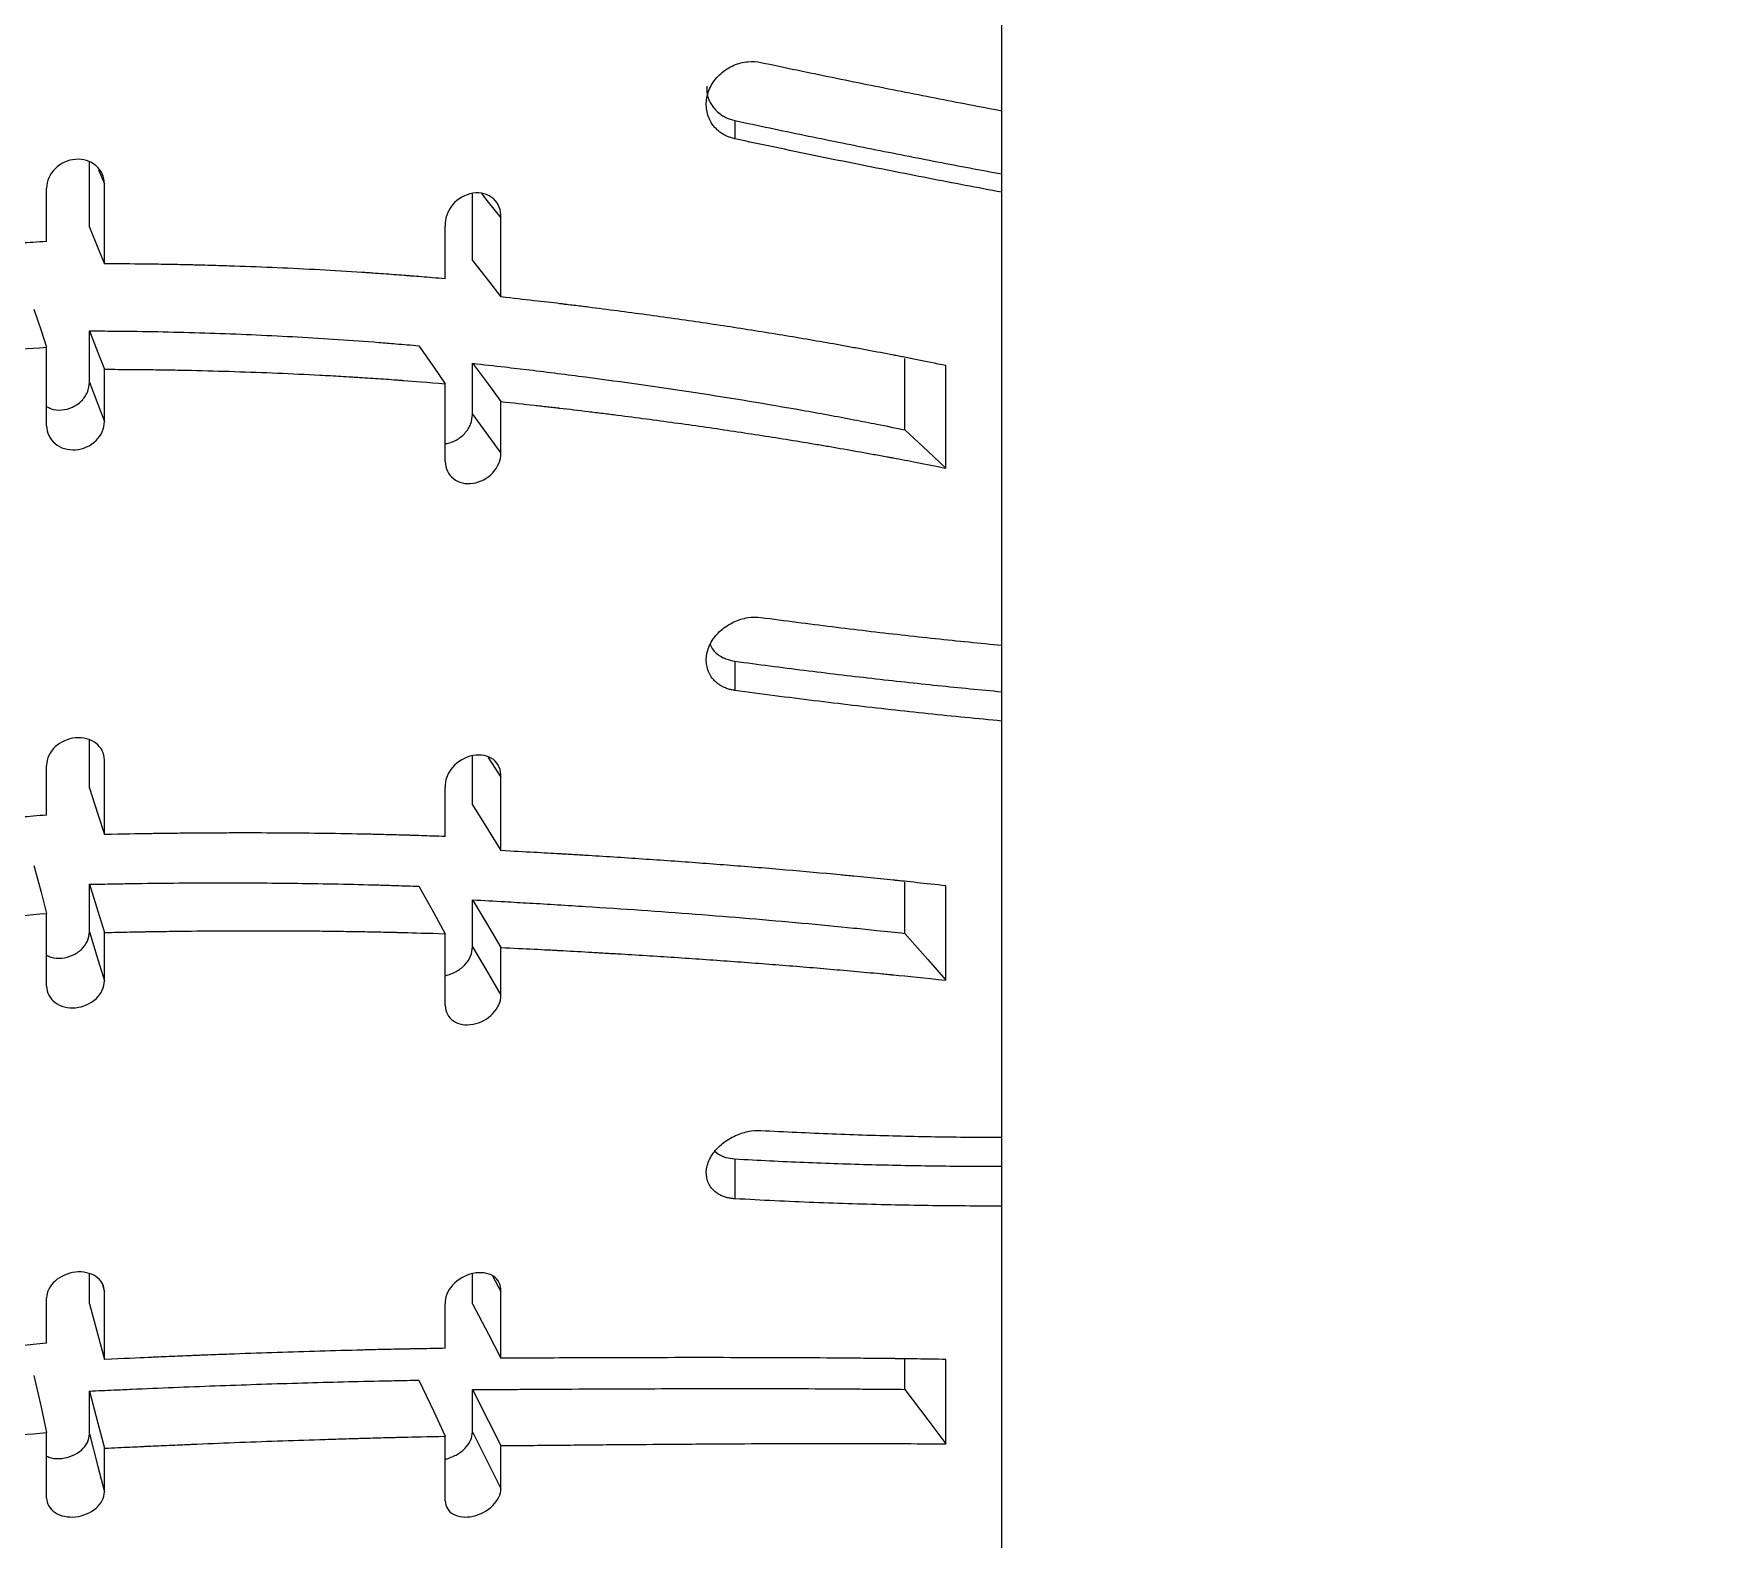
# Model space of a CAD drawing. Header units: millimetres. Extents: x 0 to 594, y 0 to 420.
# Drawn here: x 226.26 to 255.16, y 152.24 to 177.97 of the extents above; entities that cross this region are included whole.
import ezdxf

# ---------------------------------------------------------------- set-up
doc = ezdxf.new("R2010")
doc.units = ezdxf.units.MM

msp = doc.modelspace()

# ---------------------------------------------------------------- linework, layer by layer
at = {"color": 7, "linetype": 'Continuous', "lineweight": 25}
for p, q in [((242.8, 176.654), (242.8, 215.67)), ((242.8, 151.575), (242.8, 176.654)), ((238.24, 176.485), (238.24, 176.173)), ((227.21, 174.663), (227.21, 175.775)), ((226.477, 174.42), (226.477, 175.331)), ((227.465, 174.038), (227.465, 175.403)), ((233.757, 174.095), (233.754, 175.241)), ((233.29, 173.781), (233.29, 174.684)), ((226.477, 171.271), (226.477, 172.613)), ((241.146, 171.201), (241.146, 172.422)), ((241.846, 170.547), (241.846, 172.299)), ((227.465, 171.342), (227.465, 172.236)), ((233.29, 170.658), (233.29, 171.988)), ((234.24, 170.8), (234.24, 171.685)), ((238.24, 167.248), (238.24, 166.747)), ((227.21, 165.08), (227.21, 165.899)), ((233.757, 164.795), (233.755, 165.632)), ((226.477, 164.618), (226.477, 165.468)), ((227.465, 164.286), (227.465, 165.558)), ((234.024, 165.603), (234.237, 165.268)), ((233.29, 164.252), (233.29, 165.092)), ((241.146, 162.597), (241.146, 163.472)), ((241.846, 161.798), (241.846, 163.409)), ((226.477, 161.695), (226.477, 162.938)), ((227.465, 161.785), (227.465, 162.612)), ((233.29, 161.363), (233.29, 162.591)), ((234.24, 161.539), (234.24, 162.356)), ((238.24, 158.742), (238.24, 158.061)), ((227.21, 156.266), (227.21, 156.777)), ((233.757, 156.268), (233.756, 156.782)), ((234.094, 156.746), (234.237, 156.476)), ((227.465, 155.315), (227.465, 156.473)), ((226.477, 155.593), (226.477, 156.367)), ((233.29, 155.506), (233.29, 156.268)), ((241.146, 154.805), (241.146, 155.319)), ((241.846, 153.874), (241.846, 155.317)), ((226.477, 152.946), (226.477, 154.069)), ((227.465, 153.052), (227.465, 153.799)), ((233.29, 152.899), (233.29, 154.004)), ((234.24, 153.108), (234.24, 153.843))]:
    msp.add_line(p, q, dxfattribs=at)
at = {"color": 8, "linetype": 'Continuous', "lineweight": 25}
for p, q in [((227.362, 175.645), (227.465, 175.403)), ((227.424, 156.62), (227.465, 156.473))]:
    msp.add_line(p, q, dxfattribs=at)
at = {"color": 7, "linetype": 'Continuous', "lineweight": 25, "flags": 128}
for points in [[(233.906, 175.237), (234.024, 175.089), (234.237, 174.826)], [(227.21, 174.663), (227.353, 174.313), (227.465, 174.038)], [(233.757, 174.095), (234.027, 173.746), (234.24, 173.472)], [(226.258, 173.264), (226.381, 172.899), (226.477, 172.613)], [(227.21, 172.892), (227.353, 172.524), (227.465, 172.236)], [(232.837, 172.638), (233.091, 172.274), (233.29, 171.988)], [(233.757, 172.338), (234.027, 171.973), (234.24, 171.685)], [(227.21, 172.014), (227.353, 171.638), (227.465, 171.342)], [(233.757, 171.468), (234.027, 171.094), (234.24, 170.8)], [(241.146, 171.201), (241.538, 170.834), (241.846, 170.547)], [(227.21, 165.08), (227.353, 164.635), (227.465, 164.286)], [(233.757, 164.795), (234.027, 164.356), (234.24, 164.011)], [(226.258, 163.758), (226.381, 163.299), (226.477, 162.938)], [(227.21, 163.435), (227.353, 162.974), (227.465, 162.612)], [(232.837, 163.402), (233.091, 162.948), (233.29, 162.591)], [(233.757, 163.168), (234.027, 162.714), (234.24, 162.356)], [(227.21, 162.623), (227.353, 162.153), (227.465, 161.785)], [(241.146, 162.597), (241.538, 162.15), (241.846, 161.798)], [(233.757, 162.365), (234.027, 161.903), (234.24, 161.539)], [(227.21, 156.266), (227.353, 155.734), (227.465, 155.315)], [(233.757, 156.268), (234.027, 155.746), (234.24, 155.336)], [(226.258, 155.043), (226.381, 154.498), (226.477, 154.069)], [(232.837, 154.962), (233.091, 154.426), (233.29, 154.004)], [(227.21, 154.776), (227.353, 154.229), (227.465, 153.799)], [(233.757, 154.8), (234.027, 154.264), (234.24, 153.843)], [(241.146, 154.805), (241.538, 154.284), (241.846, 153.874)], [(233.757, 154.078), (234.027, 153.535), (234.24, 153.108)], [(227.21, 154.042), (227.353, 153.488), (227.465, 153.052)]]:
    msp.add_lwpolyline(points, dxfattribs=at)
for points, knots in [([(250.337, 212.981), (250.84, 212.924), (251.347, 212.867), (252.877, 212.687), (253.906, 212.557), (256.335, 212.18), (257.731, 211.909), (260.454, 211.136), (261.784, 210.633), (263.511, 209.651), (263.971, 209.351), (264.839, 208.706), (265.249, 208.36), (266.406, 207.263), (267.08, 206.452), (268.248, 204.725), (268.744, 203.808), (269.964, 201.074), (270.514, 199.167), (271.326, 195.197), (271.587, 193.132), (271.964, 188.922), (272.079, 186.776), (272.279, 182.499), (272.365, 180.368), (272.636, 175.888), (272.837, 173.563), (273.494, 169.288), (273.953, 167.341), (274.943, 164.722), (275.364, 163.856), (276.116, 162.661), (276.41, 162.259), (276.953, 161.623), (277.193, 161.372), (277.711, 160.887), (277.988, 160.654), (278.873, 159.982), (279.537, 159.57), (281.009, 158.812), (281.816, 158.466), (284.585, 157.466), (286.779, 156.934), (291.202, 156.097), (293.395, 155.769), (295.624, 155.438)], [0, 0, 0, 0, 1.395993, 1.395993, 4.187979, 4.187979, 8.007231, 8.007231, 11.826484, 11.826484, 13.283485, 13.283485, 14.740486, 14.740486, 17.654488, 17.654488, 20.56849, 20.56849, 26.014218, 26.014218, 31.459945, 31.459945, 36.905672, 36.905672, 42.3514, 42.3514, 48.704259, 48.704259, 55.057118, 55.057118, 58.771277, 58.771277, 60.915214, 60.915214, 62.470475, 62.470475, 64.025735, 64.025735, 67.136256, 67.136256, 70.246777, 70.246777, 77.056552, 77.056552, 83.054482, 83.054482, 83.054482, 83.054482]), ([(249.663, 207.019), (250.165, 206.962), (250.662, 206.906), (252.135, 206.733), (253.091, 206.612), (255.253, 206.277), (256.419, 206.044), (258.474, 205.461), (259.358, 205.11), (260.337, 204.554), (260.586, 204.391), (261.065, 204.035), (261.291, 203.844), (261.942, 203.227), (262.336, 202.757), (263.064, 201.678), (263.397, 201.07), (264.259, 199.131), (264.705, 197.63), (265.39, 194.27), (265.629, 192.414), (265.978, 188.489), (266.089, 186.42), (266.287, 182.191), (266.373, 180.032), (266.657, 175.375), (266.869, 172.881), (267.615, 168.055), (268.148, 165.721), (269.455, 162.278), (270.032, 161.07), (271.146, 159.291), (271.593, 158.67), (272.449, 157.652), (272.836, 157.24), (273.645, 156.468), (274.067, 156.107), (275.378, 155.088), (276.311, 154.5), (279.117, 153.01), (281.09, 152.291), (285.18, 151.139), (287.3, 150.707), (291.206, 150.029), (292.985, 149.764), (294.741, 149.503)], [0, 0, 0, 0, 1.39287, 1.39287, 4.178609, 4.178609, 7.999832, 7.999832, 11.821056, 11.821056, 13.283253, 13.283253, 14.74545, 14.74545, 17.669844, 17.669844, 20.594238, 20.594238, 26.045795, 26.045795, 31.497351, 31.497351, 36.948908, 36.948908, 42.400465, 42.400465, 48.743855, 48.743855, 55.087245, 55.087245, 58.735215, 58.735215, 60.81332, 60.81332, 62.331478, 62.331478, 63.849637, 63.849637, 66.885953, 66.885953, 72.608087, 72.608087, 78.330221, 78.330221, 83.054482, 83.054482, 83.054482, 83.054482])]:
    msp.add_open_spline(points, degree=3, knots=knots)
at = {"color": 7, "linetype": 'Continuous', "lineweight": 25}
for points, knots in [([(238.24, 176.173), (238.214, 176.18), (238.164, 176.192), (238.093, 176.22), (238.028, 176.255), (237.969, 176.297), (237.915, 176.347), (237.858, 176.412), (237.806, 176.498), (237.753, 176.641), (237.739, 176.843), (237.821, 177.092), (237.964, 177.267), (238.105, 177.373), (238.22, 177.432), (238.341, 177.475), (238.422, 177.486), (238.462, 177.492)], [0, 0, 0, 0, 0.042928, 0.084789, 0.126006, 0.16702, 0.208279, 0.250222, 0.312973, 0.375441, 0.499538, 0.624102, 0.749015, 0.811, 0.874566, 0.936998, 1, 1, 1, 1]), ([(238.685, 177.48), (238.889, 177.436), (239.296, 177.35), (239.9, 177.226), (240.496, 177.104), (241.083, 176.986), (241.663, 176.872), (242.235, 176.761), (242.612, 176.69), (242.8, 176.654)], [0, 0, 0, 0, 0.145835, 0.29068, 0.434533, 0.577395, 0.719261, 0.860131, 1, 1, 1, 1]), ([(237.76, 177.073), (237.759, 177.026), (237.757, 176.893), (237.855, 176.712), (237.969, 176.606), (238.037, 176.564), (238.055, 176.554), (238.119, 176.519), (238.186, 176.5), (238.24, 176.485)], [0, 0, 0, 0, 0.158006, 0.449852, 0.723746, 0.731564, 0.747028, 0.800892, 1, 1, 1, 1]), ([(238.24, 176.485), (238.439, 176.443), (238.835, 176.359), (239.423, 176.236), (240.004, 176.118), (240.578, 176.002), (241.144, 175.89), (241.703, 175.781), (242.255, 175.675), (242.619, 175.607), (242.8, 175.573)], [0, 0, 0, 0, 0.127806, 0.254811, 0.381017, 0.506422, 0.631025, 0.754824, 0.877816, 1, 1, 1, 1]), ([(242.8, 175.261), (242.593, 175.3), (242.176, 175.378), (241.543, 175.5), (240.901, 175.626), (240.25, 175.756), (239.589, 175.89), (238.919, 176.029), (238.467, 176.125), (238.24, 176.173)], [0, 0, 0, 0, 0.13983, 0.280674, 0.422529, 0.56539, 0.709257, 0.854126, 1, 1, 1, 1]), ([(227.465, 175.403), (227.464, 175.525), (227.412, 175.637), (227.226, 175.794), (227.1, 175.833), (226.839, 175.813), (226.713, 175.755), (226.529, 175.572), (226.477, 175.452), (226.477, 175.331)], [0, 0, 0, 0, 0.25, 0.25, 0.5, 0.5, 0.75, 0.75, 1, 1, 1, 1]), ([(234.237, 174.826), (234.246, 174.954), (234.202, 175.072), (234.021, 175.231), (233.893, 175.264), (233.629, 175.223), (233.503, 175.151), (233.324, 174.939), (233.279, 174.809), (233.29, 174.684)], [0, 0, 0, 0, 0.25, 0.25, 0.5, 0.5, 0.75, 0.75, 1, 1, 1, 1]), ([(226.477, 174.42), (226.313, 174.409), (226.169, 174.399), (225.983, 174.387), (225.897, 174.381), (225.811, 174.375), (225.771, 174.373), (225.754, 174.371), (225.744, 174.371), (225.74, 174.37), (225.615, 174.362), (225.434, 174.349), (225.214, 174.333), (225.117, 174.327), (225.053, 174.322), (225.019, 174.319), (224.489, 174.281), (223.99, 174.243), (223.244, 174.184), (222.871, 174.154), (222.434, 174.117), (222.215, 174.099), (222.121, 174.091), (222.059, 174.085), (222.029, 174.083), (221.865, 174.069), (221.673, 174.052), (221.458, 174.033), (221.352, 174.024), (221.3, 174.019), (221.277, 174.017), (221.263, 174.016), (221.253, 174.015), (221.079, 174), (220.83, 173.976), (220.5, 173.947)], [0, 0, 0, 0, 0.0625, 0.0625, 0.09375, 0.109375, 0.117188, 0.121094, 0.121094, 0.125, 0.125, 0.1875, 0.21875, 0.234375, 0.234375, 0.25, 0.25, 0.5, 0.5, 0.625, 0.6875, 0.71875, 0.734375, 0.734375, 0.75, 0.75, 0.8125, 0.84375, 0.859375, 0.867188, 0.871094, 0.871094, 0.875, 0.875, 1, 1, 1, 1]), ([(233.29, 173.781), (233.137, 173.793), (233.002, 173.805), (232.824, 173.82), (232.742, 173.826), (232.658, 173.833), (232.619, 173.836), (232.602, 173.838), (232.592, 173.838), (232.588, 173.839), (232.469, 173.848), (232.295, 173.861), (232.083, 173.876), (231.991, 173.882), (231.929, 173.886), (231.896, 173.888), (231.387, 173.922), (230.903, 173.948), (230.177, 173.98), (229.812, 173.994), (229.383, 174.007), (229.167, 174.013), (229.074, 174.016), (229.012, 174.017), (228.983, 174.018), (228.822, 174.022), (228.632, 174.026), (228.418, 174.029), (228.313, 174.031), (228.261, 174.031), (228.239, 174.032), (228.224, 174.032), (228.215, 174.032), (228.04, 174.034), (227.792, 174.036), (227.465, 174.038)], [0, 0, 0, 0, 0.0625, 0.0625, 0.09375, 0.109375, 0.117188, 0.121094, 0.121094, 0.125, 0.125, 0.1875, 0.21875, 0.234375, 0.234375, 0.25, 0.25, 0.5, 0.5, 0.625, 0.6875, 0.71875, 0.734375, 0.734375, 0.75, 0.75, 0.8125, 0.84375, 0.859375, 0.867188, 0.871094, 0.871094, 0.875, 0.875, 1, 1, 1, 1]), ([(241.846, 172.299), (241.666, 172.335), (241.501, 172.369), (241.277, 172.414), (241.171, 172.435), (241.057, 172.457), (241.003, 172.468), (240.98, 172.472), (240.965, 172.475), (240.959, 172.476), (240.803, 172.506), (240.579, 172.549), (240.31, 172.598), (240.194, 172.619), (240.116, 172.633), (240.075, 172.641), (239.732, 172.702), (239.27, 172.782), (238.799, 172.858), (238.483, 172.909), (238.322, 172.934), (237.848, 173.007), (237.529, 173.054), (236.884, 173.145), (236.56, 173.189), (236.065, 173.254), (235.818, 173.286), (235.53, 173.322), (235.386, 173.339), (235.314, 173.348), (235.283, 173.352), (235.262, 173.354), (235.25, 173.356), (234.989, 173.387), (234.656, 173.424), (234.24, 173.472)], [0, 0, 0, 0, 0.0625, 0.0625, 0.09375, 0.109375, 0.117188, 0.121094, 0.121094, 0.125, 0.125, 0.1875, 0.21875, 0.234375, 0.234375, 0.25, 0.25, 0.375, 0.4375, 0.4375, 0.5, 0.5, 0.625, 0.625, 0.75, 0.75, 0.8125, 0.84375, 0.859375, 0.867187, 0.871094, 0.871094, 0.875, 0.875, 1, 1, 1, 1]), ([(227.21, 172.892), (227.349, 172.891), (227.589, 172.889), (228.068, 172.885), (228.884, 172.869), (230.067, 172.829), (231.232, 172.763), (232.021, 172.707), (232.479, 172.669), (232.706, 172.65), (232.837, 172.638)], [0, 0, 0, 0, 0.072316, 0.124787, 0.249627, 0.499467, 0.749581, 0.874752, 0.92813, 1, 1, 1, 1]), ([(220.5, 172.143), (220.665, 172.157), (220.81, 172.17), (220.997, 172.187), (221.083, 172.195), (221.17, 172.203), (221.21, 172.206), (221.226, 172.208), (221.237, 172.209), (221.24, 172.209), (221.366, 172.22), (221.548, 172.236), (221.769, 172.255), (221.866, 172.263), (221.931, 172.269), (221.965, 172.272), (222.497, 172.317), (222.995, 172.358), (223.742, 172.417), (224.115, 172.446), (224.551, 172.478), (224.769, 172.494), (224.863, 172.501), (224.925, 172.505), (224.955, 172.508), (225.118, 172.519), (225.309, 172.533), (225.524, 172.548), (225.629, 172.556), (225.681, 172.559), (225.704, 172.561), (225.718, 172.562), (225.728, 172.562), (225.901, 172.574), (226.15, 172.59), (226.477, 172.613)], [0, 0, 0, 0, 0.0625, 0.0625, 0.09375, 0.109375, 0.117187, 0.121094, 0.121094, 0.125, 0.125, 0.1875, 0.21875, 0.234375, 0.234375, 0.25, 0.25, 0.5, 0.5, 0.625, 0.6875, 0.71875, 0.734375, 0.734375, 0.75, 0.75, 0.8125, 0.84375, 0.859375, 0.867187, 0.871094, 0.871094, 0.875, 0.875, 1, 1, 1, 1]), ([(233.757, 172.338), (233.94, 172.317), (234.265, 172.28), (234.911, 172.205), (236.011, 172.065), (237.577, 171.844), (239.093, 171.593), (240.114, 171.406), (240.698, 171.291), (240.987, 171.233), (241.146, 171.201)], [0, 0, 0, 0, 0.070116, 0.124639, 0.249383, 0.499167, 0.749371, 0.874636, 0.930885, 1, 1, 1, 1]), ([(226.477, 171.602), (226.501, 171.587), (226.575, 171.541), (226.735, 171.532), (226.921, 171.577), (227.079, 171.687), (227.189, 171.841), (227.203, 171.956), (227.21, 172.014)], [0, 0, 0, 0, 0.088039, 0.269164, 0.450301, 0.632341, 0.815768, 1, 1, 1, 1]), ([(227.465, 172.236), (227.629, 172.235), (227.773, 172.234), (227.959, 172.233), (228.045, 172.232), (228.132, 172.231), (228.172, 172.231), (228.188, 172.231), (228.199, 172.231), (228.203, 172.231), (228.328, 172.229), (228.509, 172.227), (228.727, 172.222), (228.823, 172.221), (228.887, 172.219), (228.92, 172.219), (229.447, 172.207), (229.934, 172.191), (230.663, 172.161), (231.026, 172.144), (231.447, 172.12), (231.657, 172.108), (231.747, 172.102), (231.807, 172.098), (231.836, 172.097), (231.992, 172.087), (232.176, 172.075), (232.381, 172.06), (232.482, 172.053), (232.532, 172.049), (232.553, 172.047), (232.568, 172.046), (232.576, 172.046), (232.749, 172.033), (232.985, 172.013), (233.29, 171.988)], [0, 0, 0, 0, 0.0625, 0.0625, 0.09375, 0.109375, 0.117188, 0.121094, 0.121094, 0.125, 0.125, 0.1875, 0.21875, 0.234375, 0.234375, 0.25, 0.25, 0.5, 0.5, 0.625, 0.6875, 0.71875, 0.734375, 0.734375, 0.75, 0.75, 0.8125, 0.84375, 0.859375, 0.867188, 0.871094, 0.871094, 0.875, 0.875, 1, 1, 1, 1]), ([(233.29, 170.966), (233.292, 170.966), (233.324, 170.964), (233.387, 170.986), (233.503, 171.033), (233.63, 171.135), (233.736, 171.295), (233.75, 171.41), (233.757, 171.468)], [0, 0, 0, 0, 0.00914, 0.133226, 0.256208, 0.502755, 0.750878, 1, 1, 1, 1]), ([(234.24, 171.685), (234.45, 171.662), (234.639, 171.641), (234.889, 171.613), (235.007, 171.6), (235.129, 171.586), (235.187, 171.579), (235.215, 171.576), (235.227, 171.575), (235.235, 171.574), (235.238, 171.574), (235.406, 171.554), (235.651, 171.525), (235.9, 171.494), (236.065, 171.473), (236.15, 171.463), (236.561, 171.411), (237.049, 171.346), (237.53, 171.279), (237.849, 171.233), (238.007, 171.21), (238.486, 171.138), (238.96, 171.065), (239.503, 170.976), (239.733, 170.937), (239.886, 170.911), (239.961, 170.898), (240.195, 170.857), (240.425, 170.817), (240.69, 170.768), (240.821, 170.744), (240.886, 170.732), (240.914, 170.727), (240.932, 170.724), (240.943, 170.722), (241.19, 170.675), (241.489, 170.617), (241.846, 170.547)], [0, 0, 0, 0, 0.0625, 0.0625, 0.09375, 0.109375, 0.117188, 0.121094, 0.123047, 0.123047, 0.125, 0.125, 0.1875, 0.21875, 0.21875, 0.25, 0.25, 0.375, 0.4375, 0.4375, 0.5, 0.5, 0.625, 0.6875, 0.71875, 0.71875, 0.75, 0.75, 0.8125, 0.84375, 0.859375, 0.867188, 0.871094, 0.871094, 0.875, 0.875, 1, 1, 1, 1]), ([(226.477, 171.271), (226.478, 171.152), (226.529, 171.043), (226.715, 170.889), (226.84, 170.851), (227.102, 170.87), (227.228, 170.926), (227.413, 171.107), (227.465, 171.224), (227.465, 171.342)], [0, 0, 0, 0, 0.25, 0.25, 0.5, 0.5, 0.75, 0.75, 1, 1, 1, 1]), ([(233.29, 170.658), (233.29, 170.541), (233.34, 170.437), (233.517, 170.298), (233.638, 170.269), (233.89, 170.306), (234.011, 170.37), (234.19, 170.563), (234.24, 170.683), (234.24, 170.8)], [0, 0, 0, 0, 0.25, 0.25, 0.5, 0.5, 0.75, 0.75, 1, 1, 1, 1]), ([(238.24, 166.747), (238.214, 166.752), (238.164, 166.76), (238.093, 166.782), (238.028, 166.81), (237.969, 166.846), (237.915, 166.889), (237.858, 166.947), (237.806, 167.023), (237.753, 167.153), (237.739, 167.342), (237.821, 167.578), (237.964, 167.751), (238.105, 167.858), (238.22, 167.921), (238.341, 167.969), (238.422, 167.984), (238.462, 167.992)], [0, 0, 0, 0, 0.042925, 0.084785, 0.126001, 0.167015, 0.208276, 0.250222, 0.312972, 0.375441, 0.499538, 0.624102, 0.749015, 0.810999, 0.874566, 0.936998, 1, 1, 1, 1]), ([(238.685, 167.995), (238.889, 167.968), (239.296, 167.914), (239.9, 167.838), (240.496, 167.766), (241.083, 167.698), (241.663, 167.635), (242.235, 167.575), (242.612, 167.538), (242.8, 167.52)], [0, 0, 0, 0, 0.145838, 0.290684, 0.434538, 0.5774, 0.719266, 0.860134, 1, 1, 1, 1]), ([(237.819, 167.535), (237.833, 167.502), (237.875, 167.405), (237.969, 167.344), (238.037, 167.309), (238.055, 167.301), (238.119, 167.272), (238.186, 167.259), (238.24, 167.248)], [0, 0, 0, 0, 0.20137, 0.598971, 0.610326, 0.632772, 0.710959, 1, 1, 1, 1]), ([(238.24, 167.248), (238.439, 167.221), (238.835, 167.168), (239.423, 167.093), (240.004, 167.022), (240.578, 166.955), (241.144, 166.892), (241.703, 166.833), (242.255, 166.777), (242.619, 166.743), (242.8, 166.725)], [0, 0, 0, 0, 0.127806, 0.254811, 0.381017, 0.506422, 0.631025, 0.754824, 0.877816, 1, 1, 1, 1]), ([(242.8, 166.225), (242.593, 166.244), (242.176, 166.284), (241.543, 166.349), (240.901, 166.418), (240.25, 166.492), (239.589, 166.572), (238.919, 166.656), (238.467, 166.717), (238.24, 166.747)], [0, 0, 0, 0, 0.1398137, 0.2806471, 0.4224962, 0.5653577, 0.7092294, 0.8541101, 1, 1, 1, 1]), ([(227.465, 165.558), (227.464, 165.671), (227.412, 165.775), (227.226, 165.917), (227.1, 165.95), (226.839, 165.926), (226.713, 165.869), (226.529, 165.694), (226.477, 165.581), (226.477, 165.468)], [0, 0, 0, 0, 0.25, 0.25, 0.5, 0.5, 0.75, 0.75, 1, 1, 1, 1]), ([(234.237, 165.268), (234.246, 165.388), (234.202, 165.495), (234.021, 165.635), (233.893, 165.66), (233.629, 165.609), (233.503, 165.536), (233.324, 165.331), (233.279, 165.207), (233.29, 165.092)], [0, 0, 0, 0, 0.25, 0.25, 0.5, 0.5, 0.75, 0.75, 1, 1, 1, 1]), ([(226.477, 164.618), (226.313, 164.605), (226.169, 164.593), (225.983, 164.577), (225.897, 164.571), (225.811, 164.563), (225.771, 164.56), (225.754, 164.559), (225.744, 164.558), (225.74, 164.558), (225.615, 164.547), (225.434, 164.532), (225.214, 164.514), (225.117, 164.506), (225.053, 164.5), (225.019, 164.498), (224.489, 164.453), (223.99, 164.411), (223.244, 164.349), (222.871, 164.317), (222.434, 164.28), (222.215, 164.261), (222.121, 164.253), (222.059, 164.248), (222.029, 164.245), (221.865, 164.231), (221.673, 164.215), (221.458, 164.197), (221.352, 164.188), (221.3, 164.183), (221.277, 164.181), (221.263, 164.18), (221.253, 164.179), (221.079, 164.164), (220.83, 164.142), (220.5, 164.114)], [0, 0, 0, 0, 0.0625, 0.0625, 0.09375, 0.109375, 0.117188, 0.121094, 0.121094, 0.125, 0.125, 0.1875, 0.21875, 0.234375, 0.234375, 0.25, 0.25, 0.5, 0.5, 0.625, 0.6875, 0.71875, 0.734375, 0.734375, 0.75, 0.75, 0.8125, 0.84375, 0.859375, 0.867188, 0.871094, 0.871094, 0.875, 0.875, 1, 1, 1, 1]), ([(233.29, 164.252), (233.137, 164.257), (233.002, 164.261), (232.824, 164.267), (232.742, 164.27), (232.658, 164.273), (232.619, 164.274), (232.602, 164.274), (232.592, 164.275), (232.588, 164.275), (232.469, 164.278), (232.295, 164.283), (232.083, 164.288), (231.991, 164.29), (231.929, 164.291), (231.896, 164.292), (231.387, 164.302), (230.903, 164.308), (230.177, 164.312), (229.812, 164.313), (229.383, 164.311), (229.167, 164.31), (229.074, 164.309), (229.012, 164.309), (228.983, 164.309), (228.822, 164.307), (228.632, 164.305), (228.418, 164.303), (228.313, 164.301), (228.261, 164.3), (228.239, 164.3), (228.224, 164.3), (228.215, 164.3), (228.04, 164.297), (227.792, 164.291), (227.465, 164.286)], [0, 0, 0, 0, 0.0625, 0.0625, 0.09375, 0.109375, 0.117188, 0.121094, 0.121094, 0.125, 0.125, 0.1875, 0.21875, 0.234375, 0.234375, 0.25, 0.25, 0.5, 0.5, 0.625, 0.6875, 0.71875, 0.734375, 0.734375, 0.75, 0.75, 0.8125, 0.84375, 0.859375, 0.867188, 0.871094, 0.871094, 0.875, 0.875, 1, 1, 1, 1]), ([(241.846, 163.409), (241.666, 163.429), (241.501, 163.447), (241.277, 163.471), (241.171, 163.483), (241.057, 163.495), (241.003, 163.501), (240.98, 163.503), (240.965, 163.505), (240.959, 163.505), (240.803, 163.521), (240.579, 163.544), (240.31, 163.57), (240.194, 163.581), (240.116, 163.588), (240.075, 163.592), (239.732, 163.625), (239.27, 163.666), (238.799, 163.706), (238.483, 163.732), (238.322, 163.744), (237.848, 163.781), (237.529, 163.805), (236.884, 163.851), (236.56, 163.873), (236.065, 163.905), (235.818, 163.92), (235.53, 163.938), (235.386, 163.946), (235.314, 163.951), (235.283, 163.952), (235.262, 163.954), (235.25, 163.954), (234.989, 163.97), (234.656, 163.987), (234.24, 164.011)], [0, 0, 0, 0, 0.0625, 0.0625, 0.09375, 0.109375, 0.117187, 0.121094, 0.121094, 0.125, 0.125, 0.1875, 0.21875, 0.234375, 0.234375, 0.25, 0.25, 0.375, 0.4375, 0.4375, 0.5, 0.5, 0.625, 0.625, 0.75, 0.75, 0.8125, 0.84375, 0.859375, 0.867187, 0.871094, 0.871094, 0.875, 0.875, 1, 1, 1, 1]), ([(227.21, 163.436), (227.349, 163.438), (227.589, 163.442), (228.068, 163.452), (228.884, 163.46), (230.067, 163.463), (231.232, 163.447), (232.021, 163.428), (232.479, 163.413), (232.706, 163.406), (232.837, 163.402)], [0, 0, 0, 0, 0.072316, 0.124787, 0.249627, 0.499467, 0.749581, 0.874752, 0.92813, 1, 1, 1, 1]), ([(233.757, 163.169), (233.94, 163.159), (234.265, 163.141), (234.911, 163.105), (236.011, 163.038), (237.577, 162.93), (239.093, 162.802), (240.114, 162.705), (240.698, 162.644), (240.987, 162.614), (241.146, 162.597)], [0, 0, 0, 0, 0.070116, 0.124639, 0.249383, 0.499167, 0.749371, 0.874636, 0.930885, 1, 1, 1, 1]), ([(220.5, 162.438), (220.665, 162.452), (220.81, 162.464), (220.997, 162.48), (221.083, 162.487), (221.17, 162.495), (221.21, 162.498), (221.226, 162.5), (221.237, 162.501), (221.24, 162.501), (221.366, 162.512), (221.548, 162.527), (221.769, 162.546), (221.866, 162.554), (221.931, 162.559), (221.965, 162.562), (222.497, 162.607), (222.995, 162.649), (223.742, 162.711), (224.115, 162.743), (224.551, 162.779), (224.769, 162.797), (224.863, 162.805), (224.925, 162.81), (224.955, 162.812), (225.118, 162.826), (225.309, 162.842), (225.524, 162.86), (225.629, 162.868), (225.681, 162.873), (225.704, 162.875), (225.718, 162.876), (225.728, 162.877), (225.901, 162.891), (226.15, 162.911), (226.477, 162.938)], [0, 0, 0, 0, 0.0625, 0.0625, 0.09375, 0.109375, 0.117187, 0.121094, 0.121094, 0.125, 0.125, 0.1875, 0.21875, 0.234375, 0.234375, 0.25, 0.25, 0.5, 0.5, 0.625, 0.6875, 0.71875, 0.734375, 0.734375, 0.75, 0.75, 0.8125, 0.84375, 0.859375, 0.867187, 0.871094, 0.871094, 0.875, 0.875, 1, 1, 1, 1]), ([(226.477, 162.224), (226.501, 162.211), (226.575, 162.17), (226.735, 162.165), (226.921, 162.212), (227.079, 162.317), (227.189, 162.462), (227.203, 162.569), (227.21, 162.623)], [0, 0, 0, 0, 0.088041, 0.269163, 0.450294, 0.63234, 0.815765, 1, 1, 1, 1]), ([(227.465, 162.612), (227.629, 162.615), (227.773, 162.618), (227.959, 162.622), (228.045, 162.624), (228.132, 162.625), (228.172, 162.626), (228.188, 162.626), (228.199, 162.627), (228.203, 162.627), (228.328, 162.629), (228.509, 162.631), (228.727, 162.634), (228.823, 162.635), (228.887, 162.636), (228.92, 162.636), (229.447, 162.642), (229.934, 162.644), (230.663, 162.641), (231.026, 162.639), (231.447, 162.634), (231.657, 162.63), (231.747, 162.629), (231.807, 162.628), (231.836, 162.627), (231.992, 162.625), (232.176, 162.621), (232.381, 162.617), (232.482, 162.614), (232.532, 162.613), (232.553, 162.612), (232.568, 162.612), (232.576, 162.612), (232.749, 162.607), (232.985, 162.6), (233.29, 162.591)], [0, 0, 0, 0, 0.0625, 0.0625, 0.09375, 0.109375, 0.117187, 0.121094, 0.121094, 0.125, 0.125, 0.1875, 0.21875, 0.234375, 0.234375, 0.25, 0.25, 0.5, 0.5, 0.625, 0.6875, 0.71875, 0.734375, 0.734375, 0.75, 0.75, 0.8125, 0.84375, 0.859375, 0.867187, 0.871094, 0.871094, 0.875, 0.875, 1, 1, 1, 1]), ([(233.29, 161.879), (233.292, 161.879), (233.324, 161.879), (233.387, 161.903), (233.503, 161.952), (233.63, 162.052), (233.736, 162.205), (233.75, 162.312), (233.757, 162.365)], [0, 0, 0, 0, 0.009141, 0.133233, 0.256208, 0.502745, 0.750879, 1, 1, 1, 1]), ([(234.24, 162.356), (234.45, 162.345), (234.639, 162.336), (234.889, 162.323), (235.007, 162.317), (235.129, 162.311), (235.187, 162.308), (235.215, 162.306), (235.227, 162.306), (235.235, 162.305), (235.238, 162.305), (235.406, 162.296), (235.651, 162.282), (235.9, 162.268), (236.065, 162.258), (236.15, 162.253), (236.561, 162.229), (237.049, 162.198), (237.53, 162.166), (237.849, 162.144), (238.007, 162.133), (238.486, 162.098), (238.96, 162.062), (239.503, 162.017), (239.733, 161.998), (239.886, 161.985), (239.961, 161.978), (240.195, 161.958), (240.425, 161.937), (240.69, 161.913), (240.821, 161.9), (240.886, 161.894), (240.914, 161.892), (240.932, 161.89), (240.943, 161.889), (241.19, 161.865), (241.489, 161.834), (241.846, 161.798)], [0, 0, 0, 0, 0.0625, 0.0625, 0.09375, 0.109375, 0.117188, 0.121094, 0.123047, 0.123047, 0.125, 0.125, 0.1875, 0.21875, 0.21875, 0.25, 0.25, 0.375, 0.4375, 0.4375, 0.5, 0.5, 0.625, 0.6875, 0.71875, 0.71875, 0.75, 0.75, 0.8125, 0.84375, 0.859375, 0.867188, 0.871094, 0.871094, 0.875, 0.875, 1, 1, 1, 1]), ([(226.477, 161.695), (226.478, 161.586), (226.529, 161.486), (226.715, 161.348), (226.84, 161.315), (227.102, 161.339), (227.228, 161.394), (227.413, 161.566), (227.465, 161.676), (227.465, 161.785)], [0, 0, 0, 0, 0.25, 0.25, 0.5, 0.5, 0.75, 0.75, 1, 1, 1, 1]), ([(233.29, 161.363), (233.29, 161.255), (233.34, 161.161), (233.517, 161.041), (233.638, 161.02), (233.89, 161.067), (234.011, 161.132), (234.19, 161.318), (234.24, 161.432), (234.24, 161.539)], [0, 0, 0, 0, 0.25, 0.25, 0.5, 0.5, 0.75, 0.75, 1, 1, 1, 1]), ([(238.24, 158.061), (238.214, 158.064), (238.164, 158.068), (238.093, 158.083), (238.028, 158.104), (237.969, 158.133), (237.915, 158.169), (237.858, 158.218), (237.806, 158.284), (237.753, 158.399), (237.739, 158.57), (237.821, 158.791), (237.964, 158.958), (238.105, 159.065), (238.22, 159.13), (238.341, 159.182), (238.422, 159.201), (238.462, 159.211)], [0, 0, 0, 0, 0.042923, 0.084781, 0.125996, 0.16701, 0.208273, 0.250222, 0.312972, 0.375441, 0.499538, 0.624102, 0.749015, 0.810998, 0.874566, 0.936997, 1, 1, 1, 1]), ([(238.685, 159.229), (238.889, 159.218), (239.296, 159.197), (239.9, 159.172), (240.496, 159.15), (241.083, 159.134), (241.663, 159.122), (242.235, 159.114), (242.612, 159.113), (242.8, 159.112)], [0, 0, 0, 0, 0.145843, 0.290693, 0.434549, 0.57741, 0.719274, 0.860139, 1, 1, 1, 1]), ([(237.898, 158.873), (237.938, 158.841), (237.981, 158.807), (238.037, 158.785), (238.055, 158.778), (238.119, 158.756), (238.186, 158.749), (238.24, 158.742)], [0, 0, 0, 0, 0.4451946, 0.4608917, 0.491952, 0.6001233, 1, 1, 1, 1]), ([(238.24, 158.742), (238.439, 158.732), (238.835, 158.71), (239.423, 158.684), (240.004, 158.662), (240.578, 158.645), (241.144, 158.632), (241.703, 158.623), (242.255, 158.618), (242.619, 158.618), (242.8, 158.618)], [0, 0, 0, 0, 0.127806, 0.254811, 0.381017, 0.506422, 0.631025, 0.754824, 0.877816, 1, 1, 1, 1]), ([(242.8, 157.937), (242.593, 157.937), (242.176, 157.937), (241.543, 157.944), (240.901, 157.956), (240.25, 157.973), (239.589, 157.996), (238.919, 158.025), (238.467, 158.049), (238.24, 158.061)], [0, 0, 0, 0, 0.139796, 0.280617, 0.42246, 0.565322, 0.7092, 0.854092, 1, 1, 1, 1]), ([(227.465, 156.473), (227.464, 156.576), (227.412, 156.669), (227.226, 156.795), (227.1, 156.822), (226.839, 156.793), (226.713, 156.738), (226.529, 156.574), (226.477, 156.47), (226.477, 156.367)], [0, 0, 0, 0, 0.25, 0.25, 0.5, 0.5, 0.75, 0.75, 1, 1, 1, 1]), ([(234.237, 156.476), (234.246, 156.585), (234.202, 156.681), (234.021, 156.798), (233.893, 156.814), (233.629, 156.755), (233.503, 156.682), (233.324, 156.487), (233.279, 156.372), (233.29, 156.268)], [0, 0, 0, 0, 0.25, 0.25, 0.5, 0.5, 0.75, 0.75, 1, 1, 1, 1]), ([(226.477, 155.593), (226.313, 155.577), (226.169, 155.563), (225.983, 155.545), (225.897, 155.537), (225.811, 155.529), (225.771, 155.525), (225.754, 155.524), (225.744, 155.523), (225.74, 155.522), (225.615, 155.511), (225.434, 155.493), (225.214, 155.473), (225.117, 155.464), (225.053, 155.458), (225.019, 155.454), (224.489, 155.405), (223.99, 155.36), (223.244, 155.294), (222.871, 155.262), (222.434, 155.224), (222.215, 155.206), (222.121, 155.198), (222.059, 155.193), (222.029, 155.19), (221.865, 155.177), (221.673, 155.161), (221.458, 155.143), (221.352, 155.135), (221.3, 155.131), (221.277, 155.129), (221.263, 155.128), (221.253, 155.127), (221.079, 155.113), (220.83, 155.092), (220.5, 155.067)], [0, 0, 0, 0, 0.0625, 0.0625, 0.09375, 0.109375, 0.117187, 0.121094, 0.121094, 0.125, 0.125, 0.1875, 0.21875, 0.234375, 0.234375, 0.25, 0.25, 0.5, 0.5, 0.625, 0.6875, 0.71875, 0.734375, 0.734375, 0.75, 0.75, 0.8125, 0.84375, 0.859375, 0.867187, 0.871094, 0.871094, 0.875, 0.875, 1, 1, 1, 1]), ([(233.29, 155.506), (233.137, 155.503), (233.002, 155.5), (232.824, 155.497), (232.742, 155.496), (232.658, 155.494), (232.619, 155.493), (232.602, 155.493), (232.592, 155.493), (232.588, 155.493), (232.469, 155.49), (232.295, 155.487), (232.083, 155.482), (231.991, 155.479), (231.929, 155.478), (231.896, 155.477), (231.387, 155.464), (230.903, 155.45), (230.177, 155.426), (229.812, 155.413), (229.383, 155.397), (229.167, 155.389), (229.074, 155.385), (229.012, 155.382), (228.983, 155.381), (228.822, 155.375), (228.632, 155.367), (228.418, 155.358), (228.313, 155.354), (228.261, 155.351), (228.239, 155.35), (228.224, 155.35), (228.215, 155.349), (228.04, 155.342), (227.792, 155.329), (227.465, 155.315)], [0, 0, 0, 0, 0.0625, 0.0625, 0.09375, 0.109375, 0.117188, 0.121094, 0.121094, 0.125, 0.125, 0.1875, 0.21875, 0.234375, 0.234375, 0.25, 0.25, 0.5, 0.5, 0.625, 0.6875, 0.71875, 0.734375, 0.734375, 0.75, 0.75, 0.8125, 0.84375, 0.859375, 0.867188, 0.871094, 0.871094, 0.875, 0.875, 1, 1, 1, 1]), ([(241.846, 155.317), (241.666, 155.319), (241.501, 155.322), (241.277, 155.325), (241.171, 155.327), (241.057, 155.328), (241.003, 155.329), (240.98, 155.329), (240.965, 155.33), (240.959, 155.33), (240.803, 155.331), (240.579, 155.334), (240.31, 155.336), (240.194, 155.337), (240.116, 155.338), (240.075, 155.338), (239.732, 155.341), (239.27, 155.344), (238.799, 155.345), (238.483, 155.346), (238.322, 155.346), (237.848, 155.347), (237.529, 155.347), (236.884, 155.346), (236.56, 155.346), (236.065, 155.344), (235.818, 155.343), (235.53, 155.342), (235.386, 155.342), (235.314, 155.341), (235.283, 155.341), (235.262, 155.341), (235.25, 155.341), (234.989, 155.34), (234.656, 155.337), (234.24, 155.336)], [0, 0, 0, 0, 0.0625, 0.0625, 0.09375, 0.109375, 0.117188, 0.121094, 0.121094, 0.125, 0.125, 0.1875, 0.21875, 0.234375, 0.234375, 0.25, 0.25, 0.375, 0.4375, 0.4375, 0.5, 0.5, 0.625, 0.625, 0.75, 0.75, 0.8125, 0.84375, 0.859375, 0.867188, 0.871094, 0.871094, 0.875, 0.875, 1, 1, 1, 1]), ([(227.21, 154.776), (227.349, 154.782), (227.589, 154.792), (228.068, 154.815), (228.884, 154.848), (230.067, 154.893), (231.232, 154.927), (232.021, 154.947), (232.479, 154.955), (232.706, 154.96), (232.837, 154.962)], [0, 0, 0, 0, 0.0723163, 0.1247866, 0.2496273, 0.4994672, 0.7495811, 0.8747516, 0.9281304, 1, 1, 1, 1]), ([(233.757, 154.8), (233.94, 154.801), (234.265, 154.803), (234.911, 154.808), (236.011, 154.813), (237.577, 154.82), (239.093, 154.819), (240.114, 154.814), (240.698, 154.808), (240.987, 154.806), (241.146, 154.805)], [0, 0, 0, 0, 0.070116, 0.124639, 0.249383, 0.499167, 0.749371, 0.874636, 0.930885, 1, 1, 1, 1]), ([(220.5, 153.548), (220.665, 153.56), (220.81, 153.571), (220.997, 153.586), (221.083, 153.593), (221.17, 153.6), (221.21, 153.603), (221.226, 153.604), (221.237, 153.605), (221.24, 153.605), (221.366, 153.615), (221.548, 153.63), (221.769, 153.648), (221.866, 153.656), (221.931, 153.661), (221.965, 153.664), (222.497, 153.707), (222.995, 153.75), (223.742, 153.815), (224.115, 153.848), (224.551, 153.888), (224.769, 153.908), (224.863, 153.916), (224.925, 153.922), (224.955, 153.925), (225.118, 153.94), (225.309, 153.958), (225.524, 153.978), (225.629, 153.988), (225.681, 153.993), (225.704, 153.995), (225.718, 153.996), (225.728, 153.997), (225.901, 154.014), (226.15, 154.037), (226.477, 154.069)], [0, 0, 0, 0, 0.0625, 0.0625, 0.09375, 0.109375, 0.117187, 0.121094, 0.121094, 0.125, 0.125, 0.1875, 0.21875, 0.234375, 0.234375, 0.25, 0.25, 0.5, 0.5, 0.625, 0.6875, 0.71875, 0.734375, 0.734375, 0.75, 0.75, 0.8125, 0.84375, 0.859375, 0.867187, 0.871094, 0.871094, 0.875, 0.875, 1, 1, 1, 1]), ([(233.29, 153.616), (233.292, 153.616), (233.324, 153.618), (233.387, 153.643), (233.503, 153.693), (233.63, 153.789), (233.736, 153.932), (233.75, 154.029), (233.757, 154.078)], [0, 0, 0, 0, 0.00914, 0.133228, 0.256212, 0.50275, 0.750873, 1, 1, 1, 1]), ([(226.477, 153.664), (226.501, 153.653), (226.575, 153.618), (226.735, 153.617), (226.921, 153.664), (227.079, 153.763), (227.189, 153.897), (227.203, 153.993), (227.21, 154.042)], [0, 0, 0, 0, 0.08804, 0.269164, 0.450297, 0.632341, 0.815764, 1, 1, 1, 1]), ([(227.465, 153.799), (227.629, 153.806), (227.773, 153.813), (227.959, 153.822), (228.045, 153.826), (228.132, 153.83), (228.172, 153.832), (228.188, 153.833), (228.199, 153.833), (228.203, 153.833), (228.328, 153.839), (228.509, 153.847), (228.727, 153.856), (228.823, 153.86), (228.887, 153.863), (228.92, 153.865), (229.447, 153.887), (229.934, 153.906), (230.663, 153.932), (231.026, 153.944), (231.447, 153.957), (231.657, 153.964), (231.747, 153.966), (231.807, 153.968), (231.836, 153.969), (231.992, 153.973), (232.176, 153.978), (232.381, 153.984), (232.482, 153.986), (232.532, 153.987), (232.553, 153.988), (232.568, 153.988), (232.576, 153.989), (232.749, 153.993), (232.985, 153.997), (233.29, 154.004)], [0, 0, 0, 0, 0.0625, 0.0625, 0.09375, 0.109375, 0.117187, 0.121094, 0.121094, 0.125, 0.125, 0.1875, 0.21875, 0.234375, 0.234375, 0.25, 0.25, 0.5, 0.5, 0.625, 0.6875, 0.71875, 0.734375, 0.734375, 0.75, 0.75, 0.8125, 0.84375, 0.859375, 0.867187, 0.871094, 0.871094, 0.875, 0.875, 1, 1, 1, 1]), ([(234.24, 153.843), (234.45, 153.844), (234.639, 153.846), (234.889, 153.849), (235.007, 153.85), (235.129, 153.851), (235.187, 153.852), (235.215, 153.852), (235.227, 153.852), (235.235, 153.852), (235.238, 153.852), (235.406, 153.854), (235.651, 153.856), (235.9, 153.858), (236.065, 153.86), (236.15, 153.861), (236.561, 153.864), (237.049, 153.868), (237.53, 153.871), (237.849, 153.873), (238.007, 153.874), (238.486, 153.877), (238.96, 153.879), (239.503, 153.88), (239.733, 153.88), (239.886, 153.88), (239.961, 153.88), (240.195, 153.88), (240.425, 153.88), (240.69, 153.88), (240.821, 153.879), (240.886, 153.879), (240.914, 153.879), (240.932, 153.879), (240.943, 153.879), (241.19, 153.878), (241.489, 153.875), (241.846, 153.874)], [0, 0, 0, 0, 0.0625, 0.0625, 0.09375, 0.109375, 0.117187, 0.121094, 0.123047, 0.123047, 0.125, 0.125, 0.1875, 0.21875, 0.21875, 0.25, 0.25, 0.375, 0.4375, 0.4375, 0.5, 0.5, 0.625, 0.6875, 0.71875, 0.71875, 0.75, 0.75, 0.8125, 0.84375, 0.859375, 0.867187, 0.871094, 0.871094, 0.875, 0.875, 1, 1, 1, 1]), ([(226.477, 152.946), (226.478, 152.848), (226.529, 152.759), (226.715, 152.639), (226.84, 152.613), (227.102, 152.641), (227.228, 152.694), (227.413, 152.853), (227.465, 152.954), (227.465, 153.052)], [0, 0, 0, 0, 0.25, 0.25, 0.5, 0.5, 0.75, 0.75, 1, 1, 1, 1]), ([(233.29, 152.899), (233.29, 152.802), (233.34, 152.721), (233.517, 152.623), (233.638, 152.61), (233.89, 152.665), (234.011, 152.73), (234.19, 152.907), (234.24, 153.011), (234.24, 153.108)], [0, 0, 0, 0, 0.25, 0.25, 0.5, 0.5, 0.75, 0.75, 1, 1, 1, 1])]:
    msp.add_open_spline(points, degree=3, knots=knots, dxfattribs=at)
for points in [[(238.462, 177.492), (238.538, 177.499), (238.613, 177.495), (238.685, 177.48)], [(234.24, 173.472), (234.239, 173.921), (234.238, 174.372), (234.237, 174.826)], [(227.21, 172.014), (227.21, 172.306), (227.21, 172.599), (227.21, 172.892)], [(233.757, 171.468), (233.757, 171.757), (233.757, 172.047), (233.757, 172.338)], [(238.462, 167.992), (238.538, 168.004), (238.613, 168.005), (238.685, 167.995)], [(234.24, 164.011), (234.239, 164.427), (234.238, 164.847), (234.237, 165.268)], [(227.21, 162.623), (227.21, 162.893), (227.21, 163.164), (227.21, 163.436)], [(233.757, 162.366), (233.757, 162.632), (233.757, 162.9), (233.757, 163.169)], [(238.462, 159.211), (238.538, 159.227), (238.613, 159.233), (238.685, 159.229)], [(234.24, 155.336), (234.239, 155.713), (234.238, 156.093), (234.237, 156.476)], [(227.21, 154.042), (227.21, 154.285), (227.21, 154.53), (227.21, 154.776)], [(233.757, 154.078), (233.757, 154.317), (233.757, 154.558), (233.757, 154.8)]]:
    msp.add_open_spline(points, degree=3, dxfattribs=at)

doc.saveas('drawing.dxf')
